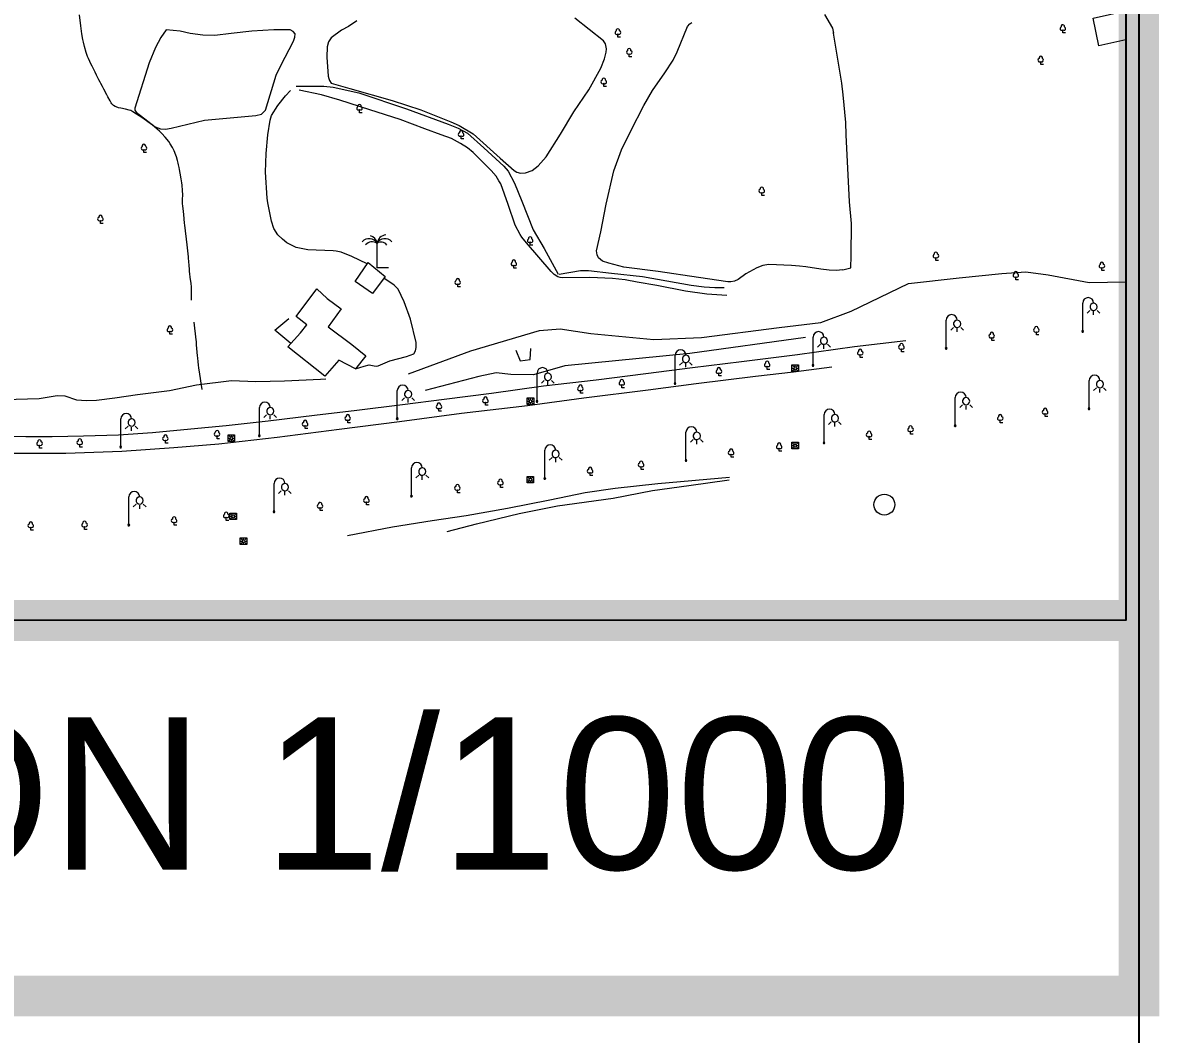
# Model space of a CAD drawing. Header units: millimetres. Extents: x 10 to 1007146, y 455139 to 1110758.
# Drawn here: x 503413.36 to 503435.78, y 555373.31 to 555393.27 of the extents above; entities that cross this region are included whole.
import ezdxf
from ezdxf.enums import TextEntityAlignment as Align

# ---------------------------------------------------------------- set-up
doc = ezdxf.new("R2010")
doc.units = ezdxf.units.MM
doc.header["$LTSCALE"] = 10
doc.layers.add('CADRE', color=7, linetype='Continuous')
for name, color, linetype, lineweight in [('Hpuit', 152, 'Continuous', 0), ('OACCIDENT', 5, 'Continuous', 0), ('P_ROUTE', 1, 'Continuous', 0), ('PBDUR', 1, 'Continuous', 0), ('PBTROTTOIR', 252, 'Continuous', 0), ('PCLOTURE GRILLAGE', 30, 'Continuous', 0), ('PLAMPADAIRE', 7, 'Continuous', 0), ('PLIMCULTURE', 2, 'Continuous', 0), ('PMUR', 4, 'Continuous', 0), ('PREGARD', 7, 'Continuous', 0), ('PVCLOTURE', 70, 'Continuous', 0), ('Varbre', 70, 'Continuous', 0)]:
    doc.layers.add(name, color=color, linetype=linetype, lineweight=lineweight)
doc.styles.add('MON', font='arial.ttf', dxfattribs={"height": 0.5})

# ---------------------------------------------------------------- blocks, each defined once
blk = doc.blocks.new('a_i_b_169')
at = {"layer": 'Varbre', "color": 70, "linetype": 'Continuous', "lineweight": 0, "flags": 128}
blk.add_lwpolyline([(186.542538, 0.000518), (0, 0), (7.3e-05, 213.192155)], dxfattribs=at)
at = {"layer": 'Varbre', "color": 70, "linetype": 'Continuous', "lineweight": 0}
for centre, radius, start, end in [((-74.071781, 313.257725), 124.4980238706148, 111.637039, 306.510073), ((-0.000617, 461.8737860000001), 124.4033794897658, 344.52592, 195.330408), ((74.375888, 312.909383), 124.3997082369691, 233.281948, 68.53724)]:
    blk.add_arc(centre, radius, start, end, dxfattribs=at)
blk = doc.blocks.new('palmier_100')
at = {"layer": 'Varbre', "color": 70, "linetype": 'Continuous', "lineweight": 0}
for p, q in [((0, 0), (0.000249, 431.998545)), ((201.6, 0.0002), (0, 0))]:
    blk.add_line(p, q, dxfattribs=at)
for centre, radius, start, end in [((-139.713018, 355.378354), 159.3438105600001, 28.740815, 138.797773), ((-84.87640999999999, 306.135904), 151.8072825600005, 56.005872, 140.254443), ((-151.631207, 419.147945), 152.1750186186469, 4.844179, 76.40075400000002), ((168.364324, 411.47921), 169.6098608762788, 93.42155699999999, 173.051358), ((139.713867, 355.376795), 159.3448688073618, 41.378096, 151.258754), ((71.49602800000001, 328.172683), 126.0613161776393, 36.262642, 124.551782)]:
    blk.add_arc(centre, radius, start, end, dxfattribs=at)
blk = doc.blocks.new('Regard_88')
at = {"layer": 'PREGARD', "color": 7, "linetype": 'Continuous', "lineweight": 0}
for p, q in [((-77.368545, -74.770038), (-77.368545, 77.129962)), ((-77.368545, 77.129962), (74.53145500000001, 77.129962)), ((-13.068545, 12.829962), (-77.368545, 77.129962)), ((-77.368545, 0.029962), (-18.268545, 0.029962)), ((-0.468545, 18.229962), (-0.768545, 77.129962)), ((11.531455, 14.129962), (74.53145500000001, 77.129962)), ((18.331455, 0.029962), (74.53145500000001, 0.029962)), ((74.53145500000001, 77.129962), (74.53145500000001, -74.770038)), ((-77.368545, -74.770038), (-14.168545, -11.570038)), ((74.53145500000001, -74.770038), (-77.368545, -74.770038)), ((-0.06854500000000001, -74.770038), (-0.368545, -18.270038)), ((74.53145500000001, -74.770038), (12.831455, -13.070038))]:
    blk.add_line(p, q, dxfattribs=at)
blk = doc.blocks.new('Lampadaire_117')
at = {"layer": 'PLAMPADAIRE', "color": 7, "linetype": 'Continuous', "lineweight": 0, "flags": 128}
for points in [[(9e-06, 21.798357), (0.000198, 496.731629)], [(192.000198, 496.731553), (185.600213, 533.531555), (164.800225, 563.931564), (132.800233, 584.731576), (96.000237, 592.731591), (59.200233, 584.7316059999999), (28.800225, 563.931618), (8.000213, 533.531626), (0.000198, 496.731629)], [(256.000173, 432.731527), (249.600184, 461.53153), (228.800194, 485.531538), (200.000198, 496.73155), (169.600196, 491.931562), (144.000189, 474.331572), (129.600178, 447.131578), (129.600166, 416.731578), (144.000155, 389.531572), (169.600148, 371.931562), (200.000147, 368.73155), (228.800152, 379.931538), (249.600161, 402.33153), (256.000173, 432.731527)], [(80.000128, 320.731597), (128.000147, 368.731578)], [(192.000115, 288.731553), (192.000141, 352.731553)], [(304.000128, 320.731508), (256.000147, 368.731527)], [(16, 0.7316229999999999), (8.000005, 13.531626), (-7.999994999999999, 13.531633), (-16, 0.731636), (-8.000005, -13.668367), (7.999994999999999, -13.668374), (16, 0.7316229999999999)], [(-5e-06, -13.668371), (5e-06, 13.531629)], [(15.555556, -0.068377), (-15.555556, -0.068364)]]:
    blk.add_lwpolyline(points, dxfattribs=at)
blk = doc.blocks.new('puits_4')
at = {"layer": 'Hpuit', "color": 152, "linetype": 'Continuous', "lineweight": 0}
blk.add_circle((0, 0), 184.0799125992892, dxfattribs=at)

msp = doc.modelspace()

# ---------------------------------------------------------------- linework, layer by layer
at = {"elevation": -0.3541890150082452}
msp.add_lwpolyline([(503345.1074652424, 555474.3865933891), (503435.1138354588, 555474.3934711379), (503435.1209353135, 555381.4804874847), (503345.1145650972, 555381.473609736)], close=True, dxfattribs=at)
at = {"layer": 'CADRE', "color": 0, "lineweight": -2, "elevation": -0.3541890150082452}
msp.add_lwpolyline([(503249.3808671975, 555550.9481139041), (503435.3861208613, 555550.944734697), (503435.3811792241, 555278.93705192), (503249.3759255608, 555278.940431128)], close=True, dxfattribs=at)
at = {"layer": 'CADRE', "color": 0, "lineweight": -2, "const_width": 0.8, "elevation": -0.3541890150082452, "flags": 128}
for points in [[(503345.1074652424, 555474.3865933891), (503435.381180128, 555474.3865933891), (503435.3794921524, 555381.473609736), (503345.1074652424, 555381.4752497661)], [(503435.3794921524, 555381.473609736), (503249.3759263729, 555381.473609736), (503249.3759263729, 555374.0632485969), (503435.3794921524, 555374.0632485969)], [(503435.3830420946, 555381.4769889142), (503249.3794763152, 555381.4769889142), (503249.3794763152, 555374.0666277751), (503435.3830420946, 555374.0666277751)]]:
    msp.add_lwpolyline(points, close=True, dxfattribs=at)
at = {"layer": 'OACCIDENT', "color": 0}
for points in [[(503418.7493812887, 555392.0170459921, 4.10864608350578), (503419.2966361134, 555392.0150767562, 4.075519664886661), (503419.4844025928, 555391.9985226898, 4.058956399608779), (503419.9863556921, 555391.889066635, 4.05067476696984), (503420.9311866309, 555391.570857394, 4.067238032247722), (503421.7522882442, 555391.2678627538, 4.067238032247722), (503421.951804853, 555391.1923489724, 4.067238032247722), (503422.1362327309, 555391.0920237286, 4.067238032247722), (503422.4567569754, 555390.8043513433, 4.083801297525602), (503422.8498009673, 555390.4387145818, 4.083801297525602), (503422.9369186439, 555390.341085172, 4.075519664886661), (503423.0619829015, 555390.1020635384, 4.042393246267543), (503423.2069611425, 555389.7516251602, 4.025829980989661), (503423.4316416055, 555389.1818128319, 4.000985195009483), (503423.6478296631, 555388.8170295055, 4.00926671571178), (503423.9248982593, 555388.307376157, 4.058956399608779)], [(503427.2517507318, 555387.8896256984, 4.381939288970961), (503426.858332797, 555387.914924212, 4.36537602369308), (503426.4365799167, 555387.9706538954, 4.348812758415198), (503425.8668864544, 555388.0859627543, 4.28255992117696), (503425.4840184796, 555388.1502458017, 4.216307083938722), (503425.2455828939, 555388.1957920647, 4.183180553382959), (503424.992176267, 555388.2203423466, 4.158335767402781), (503424.5498655488, 555388.2438632641, 4.116927716144722), (503423.9997770248, 555388.2388103857, 4.083801297525602), (503423.9638799485, 555388.2402987507, 4.083801297525602), (503423.9157706101, 555388.2575619735, 4.083801297525602), (503423.8455473895, 555388.2999170158, 4.083801297525602), (503423.7851091533, 555388.3622241695, 4.083801297525602), (503423.2952135298, 555388.9258376649, 4.116927716144722), (503423.2058813163, 555389.0364205497, 4.125209348783662), (503423.1694978052, 555389.090096204, 4.1417725021249), (503423.0755137009, 555389.277214071, 4.15005413476384), (503422.9377326487, 555389.6862675037, 4.158335767402781), (503422.7893911479, 555390.088124618, 4.174899032680663), (503422.7534636886, 555390.1532327324, 4.174899032680663), (503422.6966029172, 555390.2408389606, 4.183180553382959), (503422.6001319741, 555390.35688795, 4.199743818660841), (503422.243655296, 555390.7083665127, 4.199743818660841), (503422.1331873607, 555390.7993361466, 4.199743818660841), (503421.9957915115, 555390.8901325716, 4.199743818660841), (503421.8150320989, 555390.986512553, 4.208025451299782), (503421.6165720031, 555391.0569125894, 4.208025451299782), (503421.2932769606, 555391.1794512352, 4.216307083938722), (503420.8055722362, 555391.3582857038, 4.199743818660841), (503420.2069744638, 555391.5530874084, 4.183180553382959), (503419.6118621939, 555391.7388463537, 4.15005413476384), (503419.2508945935, 555391.8489349899, 4.133490869485958), (503418.8135040954, 555391.9392538045, 4.125209348783662)], [(503423.9422301139, 555388.3098834071, 4.067238032247722), (503424.3653060276, 555388.3838172044, 4.00926671571178), (503424.5220425293, 555388.3836437023, 3.992703562370543), (503424.9720643304, 555388.3280076312, 4.01754834835072), (503425.5875478247, 555388.2654758099, 4.10036445086684), (503426.5493411159, 555388.0918577724, 4.232870237279959), (503426.8037262075, 555388.0596362111, 4.241151869918901), (503427.0163416098, 555388.0431446013, 4.249433502557841), (503427.1949338258, 555388.0433320858, 4.257715135196781)], [(503420.9681534735, 555386.3399424918, 4.600751026663927), (503422.2015435639, 555386.7992423854, 4.533589039999542), (503423.5528821877, 555387.1956133464, 4.298522086674195), (503423.9625645322, 555387.2272461577, 4.298522086674195), (503424.56726847, 555387.1376372696, 4.298522086674195), (503425.8101476812, 555387.0194181198, 4.399265066670772), (503426.7519925334, 555387.0565522012, 4.466427053335157), (503428.2810557364, 555387.2540966286, 4.432846060002965), (503429.1050008825, 555387.358253953, 4.36568407333858), (503429.7052285303, 555387.5799238534, 4.264941093342004), (503430.8332401623, 555388.126562545, 4.06345513334885), (503431.8320409814, 555388.2380460518, 4.014838138315524), (503432.6745338003, 555388.3203017025, 4.055415171925255), (503433.1519352619, 555388.3545834082, 4.069407252480335), (503433.5905980541, 555388.2976645707, 4.105786661923545), (503434.4021711136, 555388.1419267837, 4.177146272754453), (503435.1204249483, 555388.1594343904, 4.201728626453702)], [(503428.7994797669, 555387.0595004697, 4.538841555103274), (503426.5199400071, 555386.7404820241, 4.639584535099851), (503424.053026705, 555386.4975624852, 4.706746521764235), (503423.4329223868, 555386.3252863566, 4.706746521764235), (503422.9908910632, 555386.3268260726, 4.773908508428621), (503422.6965775957, 555386.3592430465, 4.773908508428621), (503422.3560274082, 555386.2898738394, 4.773908508428621), (503421.3008565705, 555386.0166730573, 4.807489501760812)], [(503419.7679474327, 555383.1532688228, 4.984144220107765), (503420.6556637325, 555383.3225134481, 4.934454536210765), (503421.4384264271, 555383.4494875896, 4.868201587035883), (503422.109152535, 555383.548399944, 4.826793535777823), (503422.9231150725, 555383.6904692233, 4.793667117158704), (503423.7545287544, 555383.8545435581, 4.752259065900645), (503424.45379342, 555383.9977385508, 4.719132647281526), (503425.0501469536, 555384.0859349, 4.702569382003644), (503425.8864806698, 555384.1815386368, 4.669442963384525), (503427.3039253611, 555384.3027891519, 4.611471646848584)], [(503421.7289653602, 555383.2285035347, 5.017270638726885), (503422.3109394814, 555383.3844894081, 4.959299322190943), (503423.1525160006, 555383.5837541545, 4.926172903571824), (503423.9079143878, 555383.7348378061, 4.884764852313765), (503425.0082168086, 555383.8913831208, 4.810230382436586), (503425.7827317985, 555384.0416475137, 4.760540698539586), (503426.5003304312, 555384.141211339, 4.686006228662407), (503427.2986719419, 555384.2487018593, 4.619753279487524)]]:
    msp.add_polyline3d(points, dxfattribs=at)
at = {"layer": 'P_ROUTE', "color": 0, "linetype": 'Continuous', "lineweight": 0}
msp.add_polyline3d([(503413.1704745319, 555384.7798095972, 5.320998858132254), (503414.2057279319, 555384.7760296892, 5.262232119800916), (503415.3118096981, 555384.8131821412, 5.195070133136532), (503416.337460803, 555384.8889473731, 5.136303394805195), (503417.2235297527, 555384.9582998346, 5.077536656473859), (503418.3793150662, 555385.0938194039, 5.010374669809474), (503419.6034611632, 555385.2504319414, 4.934817434812041), (503420.7940222984, 555385.4047783297, 4.867655448147657), (503422.0173129437, 555385.5632729044, 4.800493461483272), (503423.3168418411, 555385.7203776789, 4.750121971484984), (503424.4299422646, 555385.8687829312, 4.699750481486696), (503425.69510415, 555386.0273463005, 4.649378991488407), (503426.6462673662, 555386.151247105, 4.615797998156214), (503427.8158800299, 555386.2935627329, 4.582217004824023), (503428.5636497291, 555386.3799530251, 4.557031259824878), (503429.3249004287, 555386.4777681538, 4.531845514825734)], dxfattribs=at)
at = {"layer": 'PBDUR', "color": 0, "lineweight": 13, "elevation": 4.537503912202208, "flags": 128}
msp.add_lwpolyline([(503435.1200603036, 555392.9313957152), (503434.5903435691, 555392.8117307877), (503434.4792236889, 555393.3615428946), (503435.120016586, 555393.503510177)], dxfattribs=at)
at = {"layer": 'PBDUR', "color": 0, "lineweight": 13}
msp.add_polyline3d([(503418.9608515623, 555387.3058634676, 4.960003179811186), (503418.7532955635, 555387.4705805139, 4.90123644147985), (503419.1634520354, 555388.0212526134, 4.876050696480705), (503419.3621224865, 555387.8318531938, 4.918026938145946), (503419.3621224865, 555387.8318531938, 5.077536656473859), (503419.6423904643, 555387.6253178077, 5.077536656473859), (503419.3844281129, 555387.2706618729, 5.094327153139955), (503419.8479756257, 555386.9225865303, 5.094327153139955), (503419.8479756257, 555386.9225865303, 5.010374669809474), (503420.1302597267, 555386.6965836128, 4.934817434812041), (503419.9199670159, 555386.4405289233, 4.960003179811186), (503419.5946733087, 555386.6148071082, 5.027165166475571), (503419.5946733087, 555386.6148071082, 5.111117649806052), (503419.3205271944, 555386.2977512467, 5.043955663141666), (503418.5905634054, 555386.8730082929, 5.043955663141666), (503418.8359595479, 555387.1482632471, 5.094327153139955), (503418.9608515623, 555387.3058634676, 5.094327153139955)], close=True, dxfattribs=at)
msp.add_3dface([(503420.2582488466, 555387.9273788903, 4.859260199814609), (503419.9155023071, 555388.1661962842, 4.834074454815465), (503420.174559072, 555388.5397779908, 4.825679206482417), (503420.5093587113, 555388.2652561178, 4.825679206482417)], dxfattribs=at)
at = {"layer": 'PBTROTTOIR', "color": 0}
msp.add_polyline3d([(503412.269540363, 555385.1283751569, 5.339661830986553), (503413.4204185854, 555385.105851674, 5.298253779728492), (503413.939349237, 555385.1076021673, 5.277549754099462), (503414.55756861, 555385.1163891973, 5.236141702841404), (503415.2476990887, 555385.1371204371, 5.205085664397859), (503415.917598083, 555385.184942157, 5.163677613139798), (503416.6748180109, 555385.2540488101, 5.111917549067225), (503417.3693303303, 555385.3220644384, 5.060157484994649), (503418.1978037079, 555385.4181336787, 5.018749433736589), (503419.1133012872, 555385.5280049769, 4.946285344034985), (503419.9519819306, 555385.6286386544, 4.904877292776925), (503420.851263548, 555385.7404462248, 4.863469129582222), (503421.6749794614, 555385.8429629882, 4.822061078324162), (503422.6094920863, 555385.958274853, 4.759949001437072), (503423.6328737208, 555386.1023013401, 4.718540950179013), (503424.6741328538, 555386.2230846535, 4.677132898920953), (503425.6504786465, 555386.3503656302, 4.646076860477408), (503426.5749323717, 555386.4648544397, 4.625372834848378), (503427.53962192, 555386.5826354702, 4.583964783590319), (503428.6431287522, 555386.7245166576, 4.552908745146774), (503429.7697011696, 555386.8791620643, 4.52185270670323), (503430.7820346112, 555386.9974231378, 4.501148681074199)], dxfattribs=at)
at = {"layer": 'PCLOTURE GRILLAGE', "color": 0, "linetype": 'Continuous', "lineweight": 0}
for points in [[(503420.1555369757, 555388.5123464623, 4.760836547090842), (503419.8497253699, 555388.6605686283, 4.727710128471723), (503419.6382756586, 555388.740275428, 4.711146863193841), (503419.5419476717, 555388.759472142, 4.711146863193841), (503419.4809789099, 555388.768335104, 4.711146863193841), (503418.9849360589, 555388.7914492795, 4.711146863193841), (503418.8542722112, 555388.814603912, 4.711146863193841), (503418.7542187674, 555388.8364886116, 4.711146863193841), (503418.5662813656, 555388.929153203, 4.702865230554901), (503418.4834992721, 555388.9997214767, 4.702865230554901), (503418.3886181052, 555389.087258533, 4.694583709852605), (503418.3105545837, 555389.2120980823, 4.686302077213663), (503418.2688585827, 555389.3518953703, 4.661457179296841), (503418.1938954291, 555389.7147407832, 4.611767495399841), (503418.1785448532, 555389.8103781675, 4.595204342058604), (503418.1451922454, 555390.3196977627, 4.512388239542484), (503418.1600135748, 555390.6914847075, 4.446135290367602), (503418.1963156658, 555391.0573137868, 4.388164085768304), (503418.2397964873, 555391.3468445991, 4.346756034510245), (503418.2678610277, 555391.4419473335, 4.330192769232363), (503418.3879636195, 555391.634565224, 4.297066350613245), (503418.5386261165, 555391.8246486296, 4.263939931994126), (503418.6374445371, 555391.9320158481, 4.230813401438363)], [(503419.9199670159, 555386.4405289233, 4.959595170742199), (503420.0937533295, 555386.4921752191, 4.992721701297963), (503420.1957988474, 555386.517983406, 4.992721701297963), (503420.2897473861, 555386.4989294534, 4.992721701297963), (503420.3312482235, 555386.4946575403, 4.992721701297963), (503420.3730978567, 555386.4991608153, 4.992721701297963), (503420.6031835595, 555386.601158725, 4.934750384762022), (503420.9309498769, 555386.6826886479, 4.893342333503962), (503421.0733203178, 555386.738179022, 4.885060700865021), (503421.1058674096, 555386.7945610867, 4.885060700865021), (503421.1224748153, 555386.8629208334, 4.885060700865021), (503421.118747872, 555386.9597686933, 4.885060700865021), (503421.0096626005, 555387.4239868092, 4.82708938432908), (503420.8805665749, 555387.7659939897, 4.82708938432908), (503420.7640717626, 555388.0120325789, 4.818807863626784), (503420.686332006, 555388.089417396, 4.818807863626784), (503420.4821970549, 555388.2287090784, 4.810526230987842)], [(503412.9999686474, 555385.8339596963, 5.398520581239619), (503413.6801256178, 555385.8540794477, 5.373675795259441), (503414.0373495821, 555385.9142684375, 5.35711252998156), (503414.184742493, 555385.9055044272, 5.348830897342618), (503414.4204085767, 555385.8302102295, 5.307422846084559), (503414.6141952676, 555385.8131996976, 5.299141213445618), (503414.8116492705, 555385.8249148518, 5.27429642746544), (503415.1720073751, 555385.868646596, 5.241170008846321), (503415.6228659746, 555385.9336534421, 5.224606743568439), (503416.2498976087, 555386.01504538, 5.216325110929499), (503416.7847396183, 555386.127973796, 5.199761957588263), (503417.4748520259, 555386.2079454887, 5.166635427032498), (503417.9552479717, 555386.1900780434, 5.14179064105232), (503418.5216002656, 555386.2062356081, 5.108664222433202), (503419.2326099535, 555386.2401151784, 5.075537803814083), (503419.3350690308, 555386.2445587211, 5.058974538536201)]]:
    msp.add_polyline3d(points, dxfattribs=at)
at = {"layer": 'PLIMCULTURE', "color": 0, "elevation": 3.197668843891823, "flags": 128}
msp.add_lwpolyline([(503429.3378975188, 555393.1647148698), (503429.3552232638, 555393.0655320432)], dxfattribs=at)
at = {"layer": 'PLIMCULTURE', "color": 0, "extrusion": (0.2536678206844043, -0.9193759522690511, 0.3006667509695752), "elevation": -382905.7143538143, "flags": 128}
msp.add_lwpolyline([(633015.260220898, 120716.4588500197), (633015.4221009866, 120716.4588500198), (633015.4929971797, 120717.211501271)], dxfattribs=at)
at = {"layer": 'PLIMCULTURE', "color": 0}
for points in [[(503419.949568107, 555393.3063105858, 3.802226459421482), (503419.7837921348, 555393.1940390079, 3.851916143318481), (503419.649328094, 555393.122709419, 3.8850425619376), (503419.4419337042, 555392.9699093418, 3.909887459854424), (503419.392447733, 555392.8938920714, 3.92645061319566), (503419.3625564947, 555392.7915140991, 3.943013878473542), (503419.3570991128, 555392.589659338, 3.976140297092661), (503419.3858270221, 555392.2155803482, 4.01754834835072), (503419.3941537929, 555392.1668775742, 4.01754834835072), (503419.4080620982, 555392.1294018006, 4.01754834835072), (503419.4407360606, 555392.0797067777, 4.01754834835072), (503419.8099366619, 555391.9717529548, 4.05067476696984), (503420.6438882399, 555391.737951702, 4.05067476696984), (503421.2126686411, 555391.5493196816, 4.042393246267543), (503421.8066877752, 555391.3176593526, 4.05067476696984), (503421.9693592234, 555391.2448488241, 4.05067476696984), (503422.2463772002, 555391.0782878923, 4.05067476696984), (503422.7752653502, 555390.597282255, 4.067238032247722), (503423.051908494, 555390.3569185542, 4.05067476696984), (503423.1056932778, 555390.3216359802, 4.034111613628601), (503423.176744631, 555390.3009224961, 4.025829980989661), (503423.2744884522, 555390.3058485733, 3.992703562370543), (503423.4086544131, 555390.3551084865, 3.959577143751424), (503423.529013401, 555390.4443854789, 3.901605827215482), (503423.6850552656, 555390.623844493, 3.860197775957423), (503423.9673671331, 555391.0730665898, 3.769100040802363), (503424.2325645976, 555391.5115314984, 3.711128724266421), (503424.5284658051, 555391.9474725671, 3.603467835770124), (503424.7641196346, 555392.3709291036, 3.495806835337182), (503424.8374765699, 555392.5608552636, 3.454398784079123), (503424.8696073884, 555392.6873023602, 3.429553998098944), (503424.8761679907, 555392.754744578, 3.412990732821063), (503424.8542828222, 555392.8527254164, 3.396427579479826), (503424.8140799524, 555392.9118470562, 3.388145946840885), (503424.2542019801, 555393.3612830724, 3.379864314201944)], [(503429.1774042103, 555393.4298876813, 3.139697639292526), (503429.3378975188, 555393.1647148698, 3.197668843891823)], [(503429.5410871422, 555388.3923355012, 4.116927716144722), (503429.4081959346, 555388.3838458098, 4.116927716144722), (503429.2720598489, 555388.3907724568, 4.125209348783662), (503429.1054951501, 555388.4091504719, 4.1417725021249), (503428.8061256062, 555388.4534186875, 4.183180553382959), (503428.6844267948, 555388.467386581, 4.199743818660841), (503428.5254184712, 555388.4816303458, 4.216307083938722), (503428.0786582316, 555388.5027433899, 4.265996655899079), (503427.9620624406, 555388.4808644106, 4.265996655899079), (503427.8417830399, 555388.4311366559, 4.274278288538019), (503427.6274711327, 555388.3127698888, 4.28255992117696), (503427.4753334507, 555388.2058177989, 4.299123186454842), (503427.4019765669, 555388.1719576267, 4.299123186454842), (503427.3294821833, 555388.1596995019, 4.274278288538019), (503427.2715140937, 555388.1570195628, 4.257715135196781), (503426.6883101367, 555388.2411158708, 4.199743818660841), (503425.8981337418, 555388.3605584925, 4.116927716144722), (503425.2148139059, 555388.4500905173, 4.025829980989661), (503424.9219379537, 555388.5246633891, 3.992703562370543), (503424.7937069323, 555388.5669232182, 3.984421929731602), (503424.7164221586, 555388.6287127209, 3.967858664453721), (503424.6891698514, 555388.6871488428, 3.967858664453721), (503424.675825352, 555388.7717480841, 3.967858664453721), (503424.7626624309, 555389.1425177668, 3.918169092493364), (503424.8707314177, 555389.6906808936, 3.827071357338304), (503425.0191228254, 555390.346680149, 3.719410356905362), (503425.1720979892, 555390.7630894408, 3.636594254389243), (503425.3542693246, 555391.1375361392, 3.562059784512064), (503425.6120960733, 555391.6349041217, 3.454398784079123), (503425.7860852793, 555391.9332867824, 3.404709212118767), (503426.023898122, 555392.2837723208, 3.338456262943884), (503426.1894361709, 555392.5315703898, 3.280485058344587), (503426.2730857948, 555392.6936348502, 3.247358527788824), (503426.4770273175, 555393.1945164361, 3.164542425272705), (503426.5176339598, 555393.2450376662, 3.164542425272705), (503426.5625652778, 555393.2750047484, 3.164542425272705)]]:
    msp.add_polyline3d(points, dxfattribs=at)
msp.add_polyline3d([(503416.1861275549, 555393.1310087189, 4.01754834835072), (503416.082673441, 555392.9775651129, 4.01754834835072), (503415.9775512015, 555392.7822371495, 4.042393246267543), (503415.8540660083, 555392.4795959126, 4.067238032247722), (503415.5674885082, 555391.5873411227, 4.1417725021249), (503415.5722142236, 555391.5451977848, 4.1417725021249), (503415.594893304, 555391.503597928, 4.1417725021249), (503415.7639023982, 555391.3734343455, 4.166617400041722), (503415.9727706012, 555391.214958539, 4.216307083938722), (503416.0775434496, 555391.1763874686, 4.224588604641019), (503416.1758567694, 555391.1685885194, 4.224588604641019), (503416.2880192444, 555391.1869249248, 4.224588604641019), (503416.9413279312, 555391.3498623658, 4.216307083938722), (503417.9553907402, 555391.4395290196, 4.199743818660841), (503418.0690586225, 555391.4640997396, 4.1914621860219), (503418.1466464096, 555391.5473208253, 4.183180553382959), (503418.3571609093, 555392.2349575638, 4.058956399608779), (503418.4507019204, 555392.4293326209, 4.025829980989661), (503418.7027892875, 555392.9069008111, 3.959577143751424), (503418.7288843859, 555392.983335385, 3.951295511112483), (503418.7352970062, 555393.0478701491, 3.951295511112483), (503418.6910407725, 555393.0941498835, 3.951295511112483), (503418.636000813, 555393.1268949818, 3.951295511112483), (503418.3121431257, 555393.1299838643, 3.951295511112483), (503417.8757949916, 555393.1059129102, 3.967858664453721), (503417.4667141212, 555393.0591270574, 3.976140297092661), (503417.1489101829, 555393.0213111704, 3.984421929731602), (503416.9134186261, 555393.0245954186, 4.000985195009483), (503416.6638487889, 555393.0602192144, 3.992703562370543), (503416.4632146637, 555393.1027340994, 4.00926671571178)], close=True, dxfattribs=at)
at = {"layer": 'PMUR', "color": 0, "extrusion": (0.1362068771860785, 0.2206383231183591, 0.9657983314226294), "elevation": 191113.5466087575, "flags": 128}
msp.add_lwpolyline([(-136624.3419352305, -711824.6900560475), (-136623.9327459015, -711824.7539340369), (-136624.044254836, -711825.1052634262)], dxfattribs=at)
at = {"layer": 'PMUR', "color": 0, "linetype": 'Continuous', "lineweight": 0}
msp.add_polyline3d([(503423.0896371619, 555386.8108065894, 4.537233025522662), (503423.1719787876, 555386.6010365572, 4.644894025955605), (503423.3721630364, 555386.6230180773, 4.644894025955605), (503423.3847612833, 555386.842729182, 4.537233025522662)], dxfattribs=at)
at = {"layer": 'PVCLOTURE', "color": 0, "linetype": 'Continuous', "lineweight": 0}
for points in [[(503416.6841024933, 555387.7940129929, 4.969049227795011), (503416.6857216817, 555388.0266016814, 4.99389401377519), (503416.6850714493, 555388.0587305829, 4.997804296575436), (503416.6795473217, 555388.1224277086, 5.007890795669336), (503416.6611699733, 555388.2489015043, 5.032190897937666), (503416.6537830088, 555388.3124342766, 5.04358369767219), (503416.6497704794, 555388.3614090504, 5.05276216670639), (503416.6446188361, 555388.4271067362, 5.065126688451303), (503416.6420209646, 555388.4599339736, 5.069358901040959), (503416.6379627651, 555388.5089079604, 5.070764377548556), (503416.6358175462, 555388.5331968172, 5.068428483652368), (503416.6249928303, 555388.6517802163, 5.045733552865318), (503416.6015055164, 555388.887408193, 4.985612381136249), (503416.5558299439, 555389.2762339885, 4.886233125278892), (503416.551054093, 555389.3182184844, 4.876683474331728), (503416.5417186777, 555389.4033249931, 4.861851868943344), (503416.5326345006, 555389.489212503, 4.852092560661141), (503416.5266959161, 555389.5464686503, 4.848038215399502), (503416.5150417035, 555389.6597979038, 4.844825074020832), (503416.512409388, 555389.6936645823, 4.847322380558304), (503416.5114905722, 555389.716158069, 4.851527280606716), (503416.5111290612, 555389.7609890033, 4.864453836243365), (503416.5133674063, 555389.8949730846, 4.914091021854124), (503416.5120781693, 555389.9397386891, 4.924895258712179), (503416.510521542, 555389.9621871284, 4.927641176536953), (503416.4999893052, 555390.0618770994, 4.93205416680738), (503416.4933113364, 555390.1123675157, 4.931913910191896), (503416.4818619033, 555390.1884553512, 4.928548870786721), (503416.4622550003, 555390.3023006966, 4.915878762002485), (503416.4481438036, 555390.3772115387, 4.901963693858781), (503416.4409258795, 555390.4141666465, 4.893266104649098), (503416.430036427, 555390.468782278, 4.877951492639952), (503416.4241189734, 555390.4970702308, 4.867522691287351), (503416.4112822881, 555390.5514641908, 4.839836505524691), (503416.3913966877, 555390.6210392435, 4.798529868866495), (503416.379952803, 555390.655277438, 4.780428482157354), (503416.3673219379, 555390.6895729653, 4.766656021298667), (503416.3605178926, 555390.7068414713, 4.762008971504714), (503416.3455256808, 555390.7417016504, 4.754428733879838), (503416.3101601485, 555390.8111368307, 4.739415791127459), (503416.2683449961, 555390.8798209829, 4.724618102542339), (503416.2373148347, 555390.9249735185, 4.71488330838527), (503416.1688463011, 555391.0131572363, 4.695756022329832), (503416.1035420613, 555391.0843271617, 4.679086753049664), (503416.0582136133, 555391.1273256153, 4.668017786027507), (503415.9625729719, 555391.2087992295, 4.64606633843283), (503415.9165215471, 555391.2456501791, 4.636453667154846), (503415.822581481, 555391.316428041, 4.619476348229179), (503415.7266712426, 555391.3839527615, 4.604874884581764), (503415.5312409822, 555391.5123424799, 4.579813501194594), (503415.4868899545, 555391.5349690985, 4.575530021621783), (503415.4544905738, 555391.5465647143, 4.573474529019919), (503415.3854096581, 555391.5641288994, 4.571333516821704), (503415.2909876377, 555391.5830478201, 4.572693658988301), (503415.2457650807, 555391.5938329303, 4.57523853859966), (503415.2036343347, 555391.6074303491, 4.579061510817241), (503415.184142396, 555391.6157355661, 4.581460313107604), (503415.1491328657, 555391.6362630789, 4.587249116674851), (503415.1339464669, 555391.6488469555, 4.59064549834047), (503415.1145305843, 555391.6711313862, 4.596376766472475), (503415.1024048017, 555391.688993869, 4.601541747120256), (503415.0793013536, 555391.7264067032, 4.615558341800468), (503415.0358728031, 555391.806068359, 4.648821323125803), (503415.0145114749, 555391.8472224729, 4.662629603710712), (503414.9566283753, 555391.958408189, 4.691892193237029), (503414.9276980133, 555392.0140783403, 4.703223203943822), (503414.8987831986, 555392.0699025175, 4.710564344896173), (503414.8843337326, 555392.0978964324, 4.712319287607713), (503414.8612141551, 555392.142771186, 4.711858668315839), (503414.8458343499, 555392.1726704154, 4.709506767479498), (503414.8151619353, 555392.2325074989, 4.701212709873023), (503414.7846156602, 555392.2925149597, 4.690083856746091), (503414.7441048966, 555392.3730360641, 4.674884651417363), (503414.7239509613, 555392.4136106623, 4.668692092373617), (503414.6938570298, 555392.4749841205, 4.663114177444496), (503414.6788751906, 555392.5059395025, 4.662629603710712), (503414.6526427773, 555392.5638626968, 4.663509313799371), (503414.6366890396, 555392.6029868051, 4.664197164479459), (503414.6081995792, 555392.6823154715, 4.665847334491803), (503414.5731279527, 555392.803543312, 4.669114429333092), (503414.5541685782, 555392.8854884421, 4.671902099526242), (503414.5432182041, 555392.940473236, 4.674064379686902), (503414.5247437967, 555393.0509623595, 4.679192868988594), (503414.5034815519, 555393.2119818222, 4.690471605282434), (503414.4785943817, 555393.4267969758, 4.707299152977838)], [(503429.7052894485, 555388.6723940568, 4.519952246353916), (503429.7128639976, 555389.307883706, 4.366039360248035), (503429.6733461927, 555389.7389166913, 3.988253185260872), (503429.6078735235, 555391.0576942761, 3.709810782214777), (503429.596595477, 555391.3035555383, 3.790964849434242), (503429.5462561154, 555391.8484515548, 3.971462688594775), (503429.5226319706, 555392.0802657276, 3.943478527484615), (503429.3552232638, 555393.0655320432, 3.655241668049965), (503429.3539885398, 555393.0853967855, 3.645636160717224)], [(503416.8981388566, 555386.0338383701, 5.623296415285026), (503416.8388632304, 555386.4238040966, 5.598451629304847), (503416.8341474885, 555386.4555466181, 5.594736004329286), (503416.825584185, 555386.5175712899, 5.57900498800282), (503416.8180511303, 555386.5783427977, 5.556091109139243), (503416.8093458211, 555386.6588619669, 5.52241989487163), (503416.8054652336, 555386.6994585169, 5.507353894149788), (503416.7887876758, 555386.9133971622, 5.446353124268705), (503416.7850433892, 555386.9588845705, 5.428506169552378), (503416.7830603214, 555386.9808338517, 5.417975841663269), (503416.7798977045, 555387.0125239936, 5.39969300565349), (503416.7429723385, 555387.3587761384, 5.176089484085311)]]:
    msp.add_polyline3d(points, dxfattribs=at)

# ---------------------------------------------------------------- block references
at = {"layer": 'Hpuit', "color": 0, "linetype": 'Continuous', "lineweight": 0, "xscale": 0.00111936644440641, "yscale": 0.00111936644440641, "zscale": 0.00111936644440641, "rotation": 0.004378200956779001}
msp.add_blockref('puits_4', (503430.3588140286, 555383.7614452287, 4.625760583384721), dxfattribs=at)
at = {"layer": 'PLAMPADAIRE', "color": 0, "linetype": 'Continuous', "lineweight": 0, "xscale": 0.00111936644440641, "yscale": 0.00111936644440641, "zscale": 0.00111936644440641, "rotation": 0.004378200956779001}
for p in [(503434.2717353784, 555387.1823433994, 4.436640600312858), (503431.5785007813, 555386.8464953452, 4.480893185579443), (503428.9522541461, 555386.511634654, 4.561782074888228), (503426.2292405738, 555386.1526359383, 4.636316544765406), (503423.5047601003, 555385.8005879282, 4.743977433261704), (503434.3981033195, 555385.6533273677, 4.445491206915491), (503420.7466564054, 555385.4562277321, 4.884764852313765), (503431.7557202393, 555385.3183898863, 4.480893185579443), (503418.0266336039, 555385.1215089748, 5.042115424707062), (503415.2909027745, 555384.8975778634, 5.207747629739302), (503429.1686430085, 555384.9809410786, 4.561782074888228), (503426.4439013478, 555384.6323318543, 4.636316544765406), (503423.6581036708, 555384.2772038114, 4.743977433261704), (503421.0269732476, 555383.9290575464, 4.876483219674824), (503418.3160781474, 555383.6229623582, 5.025552271365825), (503415.4496179544, 555383.3581639342, 5.191184476398064)]:
    msp.add_blockref('Lampadaire_117', p, dxfattribs=at)
at = {"layer": 'PREGARD', "color": 0, "linetype": 'Continuous', "lineweight": 0, "xscale": 0.0008495991313044653, "yscale": 0.0008495991313044653, "zscale": 0.0008495991313044653, "rotation": 0.004378200956779}
for p in [(503428.600351623, 555386.453263586, 4.561782074888228), (503423.3763607187, 555385.8004640532, 4.743977433261704), (503417.4749214902, 555385.0733026047, 5.075241843326181), (503428.5984206891, 555384.9257543803, 4.578345228229465), (503423.3748570108, 555384.2529205712, 4.768822331178526), (503417.5095159598, 555383.5307717178, 5.075241843326181), (503417.7141017949, 555383.0398693825, 5.203606869388153)]:
    msp.add_blockref('Regard_88', p, dxfattribs=at)
at = {"layer": 'Varbre', "color": 0, "linetype": 'Continuous', "lineweight": 0, "rotation": 0.004378200956779001}
for name, p, xscale, yscale, zscale in [('a_i_b_169', (503425.1005824621, 555392.988075081, 3.327822057848735), 0.0002798416111016025, 0.0002798416111016025, 0.0002798416111016025), ('a_i_b_169', (503433.8800073228, 555393.0674925982, 3.32590066534691), 0.0002798416111016025, 0.0002798416111016025, 0.0002798416111016025), ('a_i_b_169', (503425.3251369242, 555392.597920834, 3.394074895086972), 0.0002798416111016025, 0.0002798416111016025, 0.0002798416111016025), ('a_i_b_169', (503433.443870959, 555392.4444709496, 3.423256330546069), 0.0002798416111016025, 0.0002798416111016025, 0.0002798416111016025), ('a_i_b_169', (503424.8216170311, 555392.0147105724, 3.526580681500092), 0.0002798416111016025, 0.0002798416111016025, 0.0002798416111016025), ('a_i_b_169', (503420.002075611, 555391.4952230052, 4.17254634828781), 0.0002798416111016025, 0.0002798416111016025, 0.0002798416111016025), ('a_i_b_169', (503422.0074568092, 555390.9759820414, 4.122856664390809), 0.0002798416111016025, 0.0002798416111016025, 0.0002798416111016025), ('a_i_b_169', (503415.7491914634, 555390.7068807246, 4.296770502061989), 0.0002798416111016025, 0.0002798416111016025, 0.0002798416111016025), ('a_i_b_169', (503427.9396636448, 555389.8628842301, 3.808155407667569), 0.0002798416111016025, 0.0002798416111016025, 0.0002798416111016025), ('a_i_b_169', (503414.8900698331, 555389.308533068, 4.445839441816345), 0.0002798416111016025, 0.0002798416111016025, 0.0002798416111016025), ('palmier_100', (503420.3478735589, 555388.4333984759, 4.570063595590525), 0.00111936644440641, 0.00111936644440641, 0.00111936644440641), ('a_i_b_169', (503423.3698227245, 555388.8839985379, 4.08973024577169), 0.0002798416111016025, 0.0002798416111016025, 0.0002798416111016025), ('a_i_b_169', (503423.0470520584, 555388.4255952162, 4.189109501629046), 0.0002798416111016025, 0.0002798416111016025, 0.0002798416111016025), ('a_i_b_169', (503431.374891624, 555388.5806721359, 3.971988455013713), 0.0002798416111016025, 0.0002798416111016025, 0.0002798416111016025), ('a_i_b_169', (503432.9524970406, 555388.1982303982, 4.131297806748078), 0.0002798416111016025, 0.0002798416111016025, 0.0002798416111016025), ('a_i_b_169', (503434.6506400857, 555388.3812836669, 4.166699897348675), 0.0002798416111016025, 0.0002798416111016025, 0.0002798416111016025), ('a_i_b_169', (503421.9395158045, 555388.057158989, 4.437557809177404), 0.0002798416111016025, 0.0002798416111016025, 0.0002798416111016025), ('a_i_b_169', (503416.2612689098, 555387.1225772994, 4.826793535777823), 0.0002798416111016025, 0.0002798416111016025, 0.0002798416111016025), ('a_i_b_169', (503433.3573117051, 555387.1136721444, 4.458766892946151), 0.0002798416111016025, 0.0002798416111016025, 0.0002798416111016025), ('a_i_b_169', (503432.4767436793, 555386.9986310349, 4.476467994214771), 0.0002798416111016025, 0.0002798416111016025, 0.0002798416111016025), ('a_i_b_169', (503429.8822209135, 555386.6635500139, 4.511870084815368), 0.0002798416111016025, 0.0002798416111016025, 0.0002798416111016025), ('a_i_b_169', (503430.6954037606, 555386.7784630678, 4.511870084815368), 0.0002798416111016025, 0.0002798416111016025, 0.0002798416111016025), ('a_i_b_169', (503428.0462267423, 555386.4310664067, 4.578345228229465), 0.0002798416111016025, 0.0002798416111016025, 0.0002798416111016025), ('a_i_b_169', (503427.0931876529, 555386.3003501962, 4.603190126146288), 0.0002798416111016025, 0.0002798416111016025, 0.0002798416111016025), ('a_i_b_169', (503424.36021182, 555385.9590756629, 4.710851014642585), 0.0002798416111016025, 0.0002798416111016025, 0.0002798416111016025), ('a_i_b_169', (503425.1782835239, 555386.069282826, 4.669442963384525), 0.0002798416111016025, 0.0002798416111016025, 0.0002798416111016025), ('a_i_b_169', (503421.570218291, 555385.6027285332, 4.835075168416765), 0.0002798416111016025, 0.0002798416111016025, 0.0002798416111016025), ('a_i_b_169', (503422.4864148123, 555385.7212640049, 4.785385484519764), 0.0002798416111016025, 0.0002798416111016025, 0.0002798416111016025), ('a_i_b_169', (503419.7695127321, 555385.37430846, 4.934454536210765), 0.0002798416111016025, 0.0002798416111016025, 0.0002798416111016025), ('a_i_b_169', (503432.6442713266, 555385.375310294, 4.467617499548783), 0.0002798416111016025, 0.0002798416111016025, 0.0002798416111016025), ('a_i_b_169', (503433.5307979208, 555385.4982411535, 4.467617499548783), 0.0002798416111016025, 0.0002798416111016025, 0.0002798416111016025), ('a_i_b_169', (503417.190675196, 555385.0627254826, 5.083523475965123), 0.0002798416111016025, 0.0002798416111016025, 0.0002798416111016025), ('a_i_b_169', (503418.9287626529, 555385.2613158115, 4.984144220107765), 0.0002798416111016025, 0.0002798416111016025, 0.0002798416111016025), ('a_i_b_169', (503430.8758124541, 555385.1530412529, 4.503019478212735), 0.0002798416111016025, 0.0002798416111016025, 0.0002798416111016025), ('a_i_b_169', (503413.6890670563, 555384.8778050947, 5.298845364894361), 0.0002798416111016025, 0.0002798416111016025, 0.0002798416111016025), ('a_i_b_169', (503414.4821990968, 555384.8966021044, 5.257437313636302), 0.0002798416111016025, 0.0002798416111016025, 0.0002798416111016025), ('a_i_b_169', (503416.1715797897, 555384.9735519729, 5.149776425140004), 0.0002798416111016025, 0.0002798416111016025, 0.0002798416111016025), ('a_i_b_169', (503430.0574340883, 555385.0495763462, 4.520720579481357), 0.0002798416111016025, 0.0002798416111016025, 0.0002798416111016025), ('a_i_b_169', (503427.3346251327, 555384.6950167175, 4.611471646848584), 0.0002798416111016025, 0.0002798416111016025, 0.0002798416111016025), ('a_i_b_169', (503428.2830204477, 555384.8136306547, 4.586626860868407), 0.0002798416111016025, 0.0002798416111016025, 0.0002798416111016025), ('a_i_b_169', (503425.5584681644, 555384.4564873951, 4.669442963384525), 0.0002798416111016025, 0.0002798416111016025, 0.0002798416111016025), ('a_i_b_169', (503424.5521423515, 555384.3339763224, 4.702569382003644), 0.0002798416111016025, 0.0002798416111016025, 0.0002798416111016025), ('a_i_b_169', (503421.9336534633, 555383.9964769818, 4.835075168416765), 0.0002798416111016025, 0.0002798416111016025, 0.0002798416111016025), ('a_i_b_169', (503422.7825965543, 555384.1002488036, 4.785385484519764), 0.0002798416111016025, 0.0002798416111016025, 0.0002798416111016025), ('a_i_b_169', (503420.13940049, 555383.754903167, 4.926172903571824), 0.0002798416111016025, 0.0002798416111016025, 0.0002798416111016025), ('a_i_b_169', (503419.2233521488, 555383.6425411244, 4.975862587468825), 0.0002798416111016025, 0.0002798416111016025, 0.0002798416111016025), ('a_i_b_169', (503414.5763186126, 555383.2728637153, 5.249155680997361), 0.0002798416111016025, 0.0002798416111016025, 0.0002798416111016025), ('a_i_b_169', (503416.3437320481, 555383.3567647676, 5.141494792501064), 0.0002798416111016025, 0.0002798416111016025, 0.0002798416111016025), ('a_i_b_169', (503417.3720650363, 555383.4516629755, 5.075241843326181), 0.0002798416111016025, 0.0002798416111016025, 0.0002798416111016025), ('a_i_b_169', (503413.5151875321, 555383.2568549409, 5.307126997533302), 0.0002798416111016025, 0.0002798416111016025, 0.0002798416111016025)]:
    msp.add_blockref(name, p, dxfattribs=dict(at, xscale=xscale, yscale=yscale, zscale=zscale))

# ---------------------------------------------------------------- texts
at = {"layer": 'CADRE', "color": 0, "lineweight": -2, "style": 'MON'}
msp.add_text('SITUATION SUR LA RESTITUTION 1/1000', height=3.000000000003132, dxfattribs=at).set_placement((503349.1799280416, 555379.5621107717, 81.70572595194471), align=Align.TOP_LEFT)

doc.saveas('drawing.dxf')
